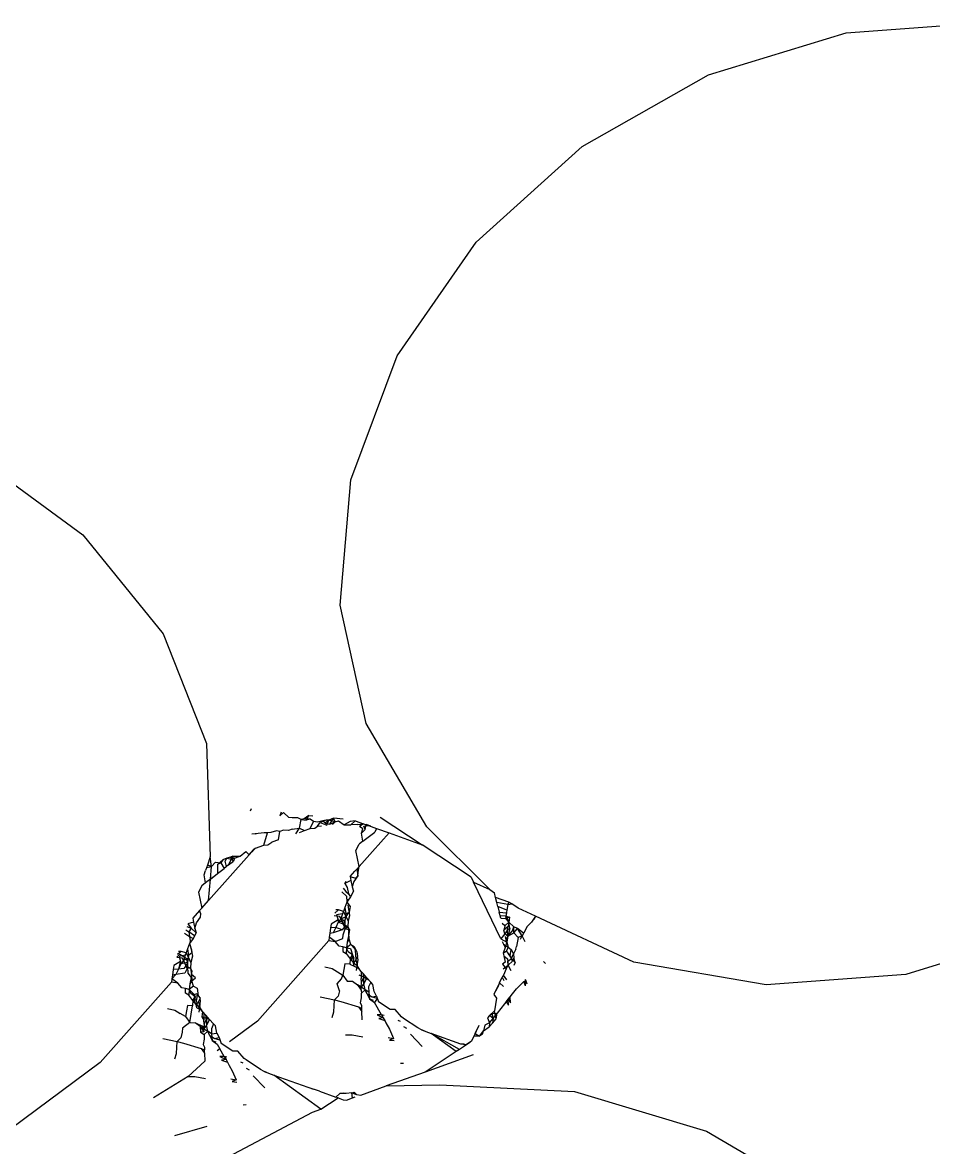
# Model space of a CAD drawing. Header units: inches. Extents: x 9636 to 21597, y -10243 to 557.
# Drawn here: x 14663.701 to 14664.23, y -8335.944 to -8335.29 of the extents above; entities that cross this region are included whole.
import ezdxf

# ---------------------------------------------------------------- set-up
doc = ezdxf.new("R2010")
doc.units = ezdxf.units.IN
doc.header["$MEASUREMENT"] = 0
doc.layers.add('Edges', color=7, linetype='Continuous')

# ---------------------------------------------------------------- blocks, each defined once
blk = doc.blocks.new('FF')
at = {"layer": 'Edges', "color": 252, "true_color": 0x939598}
for p, q in [((14664.09941, -8335.32076), (14664.17941, -8335.29618)), ((14664.17941, -8335.29618), (14664.2606, -8335.29026)), ((14664.02603, -8335.3623), (14664.09941, -8335.32076)), ((14663.96429, -8335.41799), (14664.02603, -8335.3623)), ((14663.91839, -8335.48402), (14663.96429, -8335.41799)), ((14663.89146, -8335.5559), (14663.91839, -8335.48402)), ((14663.67109, -8335.54053), (14663.73581, -8335.58788)), ((14663.88534, -8335.62873), (14663.89146, -8335.5559)), ((14663.73581, -8335.58788), (14663.78237, -8335.64544)), ((14663.90044, -8335.69754), (14663.88534, -8335.62873)), ((14663.78237, -8335.64544), (14663.80758, -8335.70928)), ((14663.93572, -8335.75765), (14663.90044, -8335.69754)), ((14663.80758, -8335.70928), (14663.80973, -8335.77504)), ((14663.83363, -8335.74716), (14663.83297, -8335.74846)), ((14663.85101, -8335.74913), (14663.85033, -8335.7513)), ((14663.85238, -8335.74928), (14663.85033, -8335.7513)), ((14663.85545, -8335.75213), (14663.85238, -8335.74928)), ((14663.85733, -8335.75244), (14663.85545, -8335.75213)), ((14663.8607, -8335.75248), (14663.85733, -8335.75244)), ((14663.86259, -8335.7533), (14663.8607, -8335.75248)), ((14663.86176, -8335.75842), (14663.86259, -8335.7533)), ((14663.86444, -8335.75288), (14663.86259, -8335.7533)), ((14663.86259, -8335.7533), (14663.86561, -8335.75379)), ((14663.8672, -8335.75096), (14663.86444, -8335.75288)), ((14663.86798, -8335.75321), (14663.86444, -8335.75288)), ((14663.86561, -8335.75379), (14663.8672, -8335.75096)), ((14663.86798, -8335.75321), (14663.86561, -8335.75379)), ((14663.8672, -8335.75096), (14663.8695, -8335.75122)), ((14663.86976, -8335.75447), (14663.86798, -8335.75321)), ((14663.87709, -8335.75365), (14663.87366, -8335.75511)), ((14663.87709, -8335.75365), (14663.87516, -8335.75413)), ((14663.87873, -8335.75369), (14663.87652, -8335.75557)), ((14663.87873, -8335.75369), (14663.87709, -8335.75365)), ((14663.87752, -8335.75663), (14663.87873, -8335.75369)), ((14663.88143, -8335.75258), (14663.87873, -8335.75369)), ((14663.88246, -8335.75465), (14663.87873, -8335.75369)), ((14663.87927, -8335.75602), (14663.88143, -8335.75258)), ((14663.88357, -8335.75282), (14663.88143, -8335.75258)), ((14663.88246, -8335.75465), (14663.88143, -8335.75258)), ((14663.88713, -8335.75322), (14663.88143, -8335.75258)), ((14663.90857, -8335.75197), (14663.93299, -8335.7681)), ((14663.84828, -8335.75995), (14663.84493, -8335.76084)), ((14663.85024, -8335.76029), (14663.84828, -8335.75995)), ((14663.84942, -8335.76521), (14663.85024, -8335.76029)), ((14663.85232, -8335.75949), (14663.85024, -8335.76029)), ((14663.85537, -8335.75976), (14663.85232, -8335.75949)), ((14663.85735, -8335.75892), (14663.85537, -8335.75976)), ((14663.85735, -8335.75892), (14663.86176, -8335.75842)), ((14663.85956, -8335.7616), (14663.86176, -8335.75842)), ((14663.86165, -8335.76086), (14663.86458, -8335.75981)), ((14663.86176, -8335.75842), (14663.86458, -8335.75981)), ((14663.86458, -8335.75981), (14663.8679, -8335.75863)), ((14663.8679, -8335.75863), (14663.86976, -8335.75447)), ((14663.8679, -8335.75863), (14663.87067, -8335.75831)), ((14663.87217, -8335.75486), (14663.86976, -8335.75447)), ((14663.87067, -8335.75831), (14663.87212, -8335.75725)), ((14663.87212, -8335.75725), (14663.87366, -8335.75511)), ((14663.87212, -8335.75725), (14663.87438, -8335.75699)), ((14663.87516, -8335.75413), (14663.87217, -8335.75486)), ((14663.87366, -8335.75511), (14663.87752, -8335.75663)), ((14663.87516, -8335.75413), (14663.87652, -8335.75557)), ((14663.87652, -8335.75557), (14663.87927, -8335.75602)), ((14663.87927, -8335.75602), (14663.88246, -8335.75465)), ((14663.88077, -8335.75627), (14663.88246, -8335.75465)), ((14663.88246, -8335.75465), (14663.88433, -8335.75422)), ((14663.88433, -8335.75422), (14663.88766, -8335.75639)), ((14663.8911, -8335.75451), (14663.88766, -8335.75639)), ((14663.88766, -8335.75639), (14663.89149, -8335.75638)), ((14663.89399, -8335.75405), (14663.8911, -8335.75451)), ((14663.89399, -8335.75405), (14663.89149, -8335.75638)), ((14663.89531, -8335.75633), (14663.89149, -8335.75638)), ((14663.89399, -8335.75405), (14663.89888, -8335.7558)), ((14663.89531, -8335.75633), (14663.89888, -8335.7558)), ((14663.89888, -8335.7558), (14663.89661, -8335.7574)), ((14663.89853, -8335.75882), (14663.89661, -8335.7574)), ((14663.89772, -8335.76127), (14663.89853, -8335.75882)), ((14663.89772, -8335.76127), (14663.89991, -8335.75917)), ((14663.89888, -8335.7558), (14663.90034, -8335.75632)), ((14663.89888, -8335.7558), (14663.90174, -8335.75682)), ((14663.89908, -8335.75717), (14663.90174, -8335.75682)), ((14663.89991, -8335.75917), (14663.89908, -8335.75717)), ((14663.89991, -8335.75917), (14663.90034, -8335.75632)), ((14663.90034, -8335.75632), (14663.90174, -8335.75682)), ((14663.90313, -8335.75732), (14663.90034, -8335.75632)), ((14663.90174, -8335.75682), (14663.90653, -8335.75853)), ((14663.90653, -8335.75853), (14663.9055, -8335.76063)), ((14663.90653, -8335.75853), (14663.90812, -8335.75909)), ((14663.90653, -8335.75853), (14663.9138, -8335.76112)), ((14663.97232, -8335.79407), (14663.93572, -8335.75765)), ((14663.83774, -8335.76158), (14663.83396, -8335.76197)), ((14663.83774, -8335.76158), (14663.83585, -8335.76178)), ((14663.84111, -8335.76106), (14663.83774, -8335.76158)), ((14663.84104, -8335.7682), (14663.84304, -8335.76103)), ((14663.84304, -8335.76103), (14663.84111, -8335.76106)), ((14663.84493, -8335.76084), (14663.84304, -8335.76103)), ((14663.84331, -8335.76807), (14663.84553, -8335.7666)), ((14663.84942, -8335.76521), (14663.84553, -8335.7666)), ((14663.89857, -8335.76602), (14663.89634, -8335.76776)), ((14663.89857, -8335.76602), (14663.89772, -8335.76127)), ((14663.89857, -8335.76602), (14663.9055, -8335.76063)), ((14663.90409, -8335.77192), (14663.9138, -8335.76112)), ((14663.9138, -8335.76112), (14663.93299, -8335.7681)), ((14663.82715, -8335.77461), (14663.83055, -8335.77197)), ((14663.83055, -8335.77197), (14663.83244, -8335.77388)), ((14663.83244, -8335.77388), (14663.83497, -8335.77104)), ((14663.83396, -8335.77218), (14663.83244, -8335.77388)), ((14663.83396, -8335.77218), (14663.83603, -8335.76999)), ((14663.83497, -8335.77104), (14663.83396, -8335.77218)), ((14663.83603, -8335.76999), (14663.83497, -8335.77104)), ((14663.83603, -8335.76999), (14663.84104, -8335.7682)), ((14663.84104, -8335.7682), (14663.84331, -8335.76807)), ((14663.89437, -8335.77132), (14663.89634, -8335.76776)), ((14663.89634, -8335.78062), (14663.89437, -8335.77132)), ((14663.90409, -8335.77192), (14663.89634, -8335.78062)), ((14663.96137, -8335.78684), (14663.93299, -8335.7681)), ((14663.80826, -8335.77989), (14663.80709, -8335.78297)), ((14663.80973, -8335.77504), (14663.80826, -8335.77989)), ((14663.81054, -8335.78069), (14663.80826, -8335.77989)), ((14663.83244, -8335.77388), (14663.80884, -8335.80035)), ((14663.81054, -8335.78069), (14663.80973, -8335.77504)), ((14663.81289, -8335.77824), (14663.81054, -8335.78069)), ((14663.81289, -8335.77824), (14663.81603, -8335.77844)), ((14663.8141, -8335.77945), (14663.81406, -8335.78479)), ((14663.8141, -8335.77945), (14663.81711, -8335.77673)), ((14663.81603, -8335.77844), (14663.8141, -8335.77945)), ((14663.81711, -8335.77673), (14663.81603, -8335.77844)), ((14663.81603, -8335.77844), (14663.81789, -8335.78181)), ((14663.81952, -8335.77587), (14663.81711, -8335.77673)), ((14663.82049, -8335.77979), (14663.81789, -8335.78181)), ((14663.81847, -8335.7776), (14663.81952, -8335.77587)), ((14663.8193, -8335.78071), (14663.81847, -8335.7776)), ((14663.82049, -8335.77979), (14663.8193, -8335.78071)), ((14663.82152, -8335.77516), (14663.81952, -8335.77587)), ((14663.81952, -8335.77587), (14663.82208, -8335.77649)), ((14663.82049, -8335.77979), (14663.82208, -8335.77649)), ((14663.82049, -8335.77979), (14663.82325, -8335.77764)), ((14663.82297, -8335.77465), (14663.82152, -8335.77516)), ((14663.82325, -8335.77764), (14663.82152, -8335.77516)), ((14663.82394, -8335.77575), (14663.82152, -8335.77516)), ((14663.82208, -8335.77649), (14663.82297, -8335.77465)), ((14663.82394, -8335.77575), (14663.82208, -8335.77649)), ((14663.82297, -8335.77465), (14663.82715, -8335.77461)), ((14663.82394, -8335.77575), (14663.82325, -8335.77764)), ((14663.82394, -8335.77575), (14663.82715, -8335.77461)), ((14663.80628, -8335.78542), (14663.80709, -8335.78297)), ((14663.80713, -8335.79018), (14663.80628, -8335.78542)), ((14663.80764, -8335.78133), (14663.81054, -8335.78069)), ((14663.80996, -8335.78798), (14663.81054, -8335.78069)), ((14663.80996, -8335.78798), (14663.81406, -8335.78479)), ((14663.81406, -8335.78479), (14663.81789, -8335.78181)), ((14663.8193, -8335.78071), (14663.81789, -8335.78181)), ((14663.8911, -8335.78649), (14663.8939, -8335.78335)), ((14663.8911, -8335.78649), (14663.89153, -8335.78889)), ((14663.8911, -8335.78649), (14663.89415, -8335.7875)), ((14663.8955, -8335.78606), (14663.89329, -8335.78929)), ((14663.89496, -8335.78216), (14663.8939, -8335.78335)), ((14663.89415, -8335.7875), (14663.8955, -8335.78606)), ((14663.89634, -8335.78062), (14663.89496, -8335.78216)), ((14663.89581, -8335.78404), (14663.89496, -8335.78216)), ((14663.89496, -8335.78216), (14663.8955, -8335.78606)), ((14663.8955, -8335.78606), (14663.89581, -8335.78404)), ((14663.89581, -8335.78404), (14663.89634, -8335.78062)), ((14663.8049, -8335.79191), (14663.80293, -8335.79548)), ((14663.80713, -8335.79018), (14663.8049, -8335.79191)), ((14663.80996, -8335.78798), (14663.80713, -8335.79018)), ((14663.80884, -8335.80035), (14663.80996, -8335.78798)), ((14663.81113, -8335.78707), (14663.80996, -8335.78798)), ((14663.89153, -8335.78889), (14663.88795, -8335.79058)), ((14663.88795, -8335.79058), (14663.88878, -8335.78909)), ((14663.88795, -8335.79058), (14663.88935, -8335.79277)), ((14663.88935, -8335.79277), (14663.89009, -8335.79645)), ((14663.89153, -8335.78889), (14663.89228, -8335.79247)), ((14663.89329, -8335.78929), (14663.89228, -8335.79247)), ((14663.89228, -8335.79247), (14663.89301, -8335.79496)), ((14663.96137, -8335.78684), (14663.96284, -8335.78967)), ((14663.96284, -8335.78967), (14663.97232, -8335.79407)), ((14663.97874, -8335.82272), (14663.96284, -8335.78967)), ((14663.80293, -8335.79548), (14663.8049, -8335.80478)), ((14663.88638, -8335.79532), (14663.88908, -8335.79798)), ((14663.88704, -8335.79331), (14663.88866, -8335.79522)), ((14663.88866, -8335.79522), (14663.89009, -8335.79645)), ((14663.88908, -8335.79798), (14663.88917, -8335.8013)), ((14663.89139, -8335.79832), (14663.88917, -8335.8013)), ((14663.88963, -8335.79967), (14663.88917, -8335.8013)), ((14663.89009, -8335.79645), (14663.89139, -8335.79832)), ((14663.89301, -8335.79496), (14663.89139, -8335.79832)), ((14663.97232, -8335.79407), (14663.9751, -8335.7959)), ((14663.97568, -8335.79866), (14663.9751, -8335.7959)), ((14663.97641, -8335.80158), (14663.97568, -8335.79866)), ((14663.98336, -8335.80136), (14663.97568, -8335.79866)), ((14663.80352, -8335.80632), (14663.8049, -8335.80478)), ((14663.8049, -8335.80478), (14663.80884, -8335.80035)), ((14663.88443, -8335.80586), (14663.88225, -8335.8077)), ((14663.88443, -8335.80586), (14663.88286, -8335.80586)), ((14663.88733, -8335.80676), (14663.88443, -8335.80586)), ((14663.88795, -8335.80442), (14663.88733, -8335.80676)), ((14663.88917, -8335.8013), (14663.88795, -8335.80442)), ((14663.88795, -8335.80442), (14663.8886, -8335.80816)), ((14663.88917, -8335.8013), (14663.89105, -8335.80391)), ((14663.88979, -8335.80296), (14663.89026, -8335.80568)), ((14663.89026, -8335.80568), (14663.89052, -8335.80738)), ((14663.89105, -8335.80391), (14663.89052, -8335.80738)), ((14663.97697, -8335.80383), (14663.97641, -8335.80158)), ((14663.98272, -8335.80274), (14663.97641, -8335.80158)), ((14663.98219, -8335.80601), (14663.97697, -8335.80383)), ((14663.97697, -8335.80383), (14663.97778, -8335.80712)), ((14663.98219, -8335.80601), (14663.98169, -8335.80952)), ((14663.98272, -8335.80274), (14663.98219, -8335.80601)), ((14663.98336, -8335.80136), (14663.98272, -8335.80274)), ((14663.98272, -8335.80274), (14663.985, -8335.80244)), ((14663.985, -8335.80244), (14663.98336, -8335.80136)), ((14663.9888, -8335.80496), (14663.985, -8335.80244)), ((14663.99881, -8335.80961), (14663.9888, -8335.80496)), ((14663.80352, -8335.80632), (14663.79966, -8335.81065)), ((14663.79966, -8335.81065), (14663.80009, -8335.81304)), ((14663.80185, -8335.81344), (14663.8041, -8335.81001)), ((14663.80437, -8335.8082), (14663.80352, -8335.80632)), ((14663.8041, -8335.81001), (14663.80437, -8335.8082)), ((14663.88408, -8335.81162), (14663.88012, -8335.8141)), ((14663.88178, -8335.80911), (14663.88465, -8335.80957)), ((14663.88668, -8335.8081), (14663.88315, -8335.80874)), ((14663.88315, -8335.80874), (14663.88408, -8335.81162)), ((14663.88408, -8335.81162), (14663.88424, -8335.81309)), ((14663.88578, -8335.81105), (14663.88424, -8335.81309)), ((14663.8881, -8335.81224), (14663.88424, -8335.81309)), ((14663.88465, -8335.80957), (14663.88578, -8335.81105)), ((14663.88668, -8335.8081), (14663.88578, -8335.81105)), ((14663.88578, -8335.81105), (14663.88886, -8335.80966)), ((14663.88578, -8335.81105), (14663.8871, -8335.81415)), ((14663.88578, -8335.81105), (14663.8881, -8335.81224)), ((14663.88733, -8335.80676), (14663.88668, -8335.8081)), ((14663.8881, -8335.81224), (14663.8871, -8335.81415)), ((14663.88886, -8335.80966), (14663.88733, -8335.80676)), ((14663.8881, -8335.81224), (14663.88805, -8335.81546)), ((14663.8886, -8335.80816), (14663.8881, -8335.81224)), ((14663.8881, -8335.81224), (14663.88886, -8335.80966)), ((14663.89052, -8335.80738), (14663.8886, -8335.80816)), ((14663.88886, -8335.80966), (14663.89052, -8335.80738)), ((14663.88993, -8335.81219), (14663.88886, -8335.80966)), ((14663.88993, -8335.81219), (14663.88987, -8335.81549)), ((14663.89081, -8335.80929), (14663.88993, -8335.81219)), ((14663.89052, -8335.80738), (14663.89081, -8335.80929)), ((14663.97865, -8335.81061), (14663.97778, -8335.80712)), ((14663.97778, -8335.80712), (14663.98198, -8335.80759)), ((14663.98169, -8335.80952), (14663.97832, -8335.80926)), ((14663.97865, -8335.81061), (14663.98147, -8335.81093)), ((14663.98198, -8335.80759), (14663.98147, -8335.81093)), ((14663.98382, -8335.81018), (14663.98147, -8335.81093)), ((14663.98147, -8335.81093), (14663.9834, -8335.81292)), ((14663.98169, -8335.80952), (14663.98382, -8335.81018)), ((14663.98278, -8335.81137), (14663.98169, -8335.80952)), ((14663.9834, -8335.81292), (14663.98278, -8335.81137)), ((14663.98382, -8335.81018), (14663.9834, -8335.81292)), ((14663.99881, -8335.80961), (14663.99662, -8335.81306)), ((14663.99662, -8335.81306), (14663.99801, -8335.81128)), ((14663.99881, -8335.80961), (14663.99801, -8335.81128)), ((14664.05605, -8335.83624), (14663.99881, -8335.80961)), ((14663.7956, -8335.81747), (14663.79741, -8335.81869)), ((14663.79624, -8335.81555), (14663.79865, -8335.81641)), ((14663.80009, -8335.81304), (14663.79674, -8335.81407)), ((14663.79674, -8335.81407), (14663.79865, -8335.81641)), ((14663.79865, -8335.81641), (14663.79741, -8335.81869)), ((14663.79741, -8335.81869), (14663.79779, -8335.82128)), ((14663.80071, -8335.8209), (14663.79741, -8335.81869)), ((14663.79865, -8335.81641), (14663.80156, -8335.81912)), ((14663.80156, -8335.81912), (14663.79995, -8335.82248)), ((14663.80009, -8335.81304), (14663.80084, -8335.81662)), ((14663.80156, -8335.81912), (14663.80071, -8335.8209)), ((14663.80084, -8335.81662), (14663.80185, -8335.81344)), ((14663.80084, -8335.81662), (14663.80156, -8335.81912)), ((14663.87978, -8335.81633), (14663.87928, -8335.81957)), ((14663.88132, -8335.8192), (14663.87928, -8335.81957)), ((14663.88012, -8335.8141), (14663.87978, -8335.81633)), ((14663.88281, -8335.81615), (14663.87978, -8335.81633)), ((14663.88281, -8335.81615), (14663.88132, -8335.8192)), ((14663.88641, -8335.81747), (14663.88132, -8335.8192)), ((14663.88424, -8335.81309), (14663.88281, -8335.81615)), ((14663.88641, -8335.81747), (14663.88281, -8335.81615)), ((14663.8871, -8335.81415), (14663.88424, -8335.81309)), ((14663.88805, -8335.81546), (14663.88641, -8335.81747)), ((14663.88697, -8335.82031), (14663.88817, -8335.81688)), ((14663.8871, -8335.81415), (14663.88987, -8335.81549)), ((14663.8871, -8335.81415), (14663.88817, -8335.81688)), ((14663.88805, -8335.81546), (14663.88987, -8335.81549)), ((14663.88817, -8335.81688), (14663.88987, -8335.81549)), ((14663.88817, -8335.81688), (14663.89072, -8335.81735)), ((14663.89072, -8335.81735), (14663.88987, -8335.81549)), ((14663.88987, -8335.81549), (14663.89043, -8335.8192)), ((14663.89072, -8335.81735), (14663.89016, -8335.82102)), ((14663.89043, -8335.8192), (14663.89072, -8335.81735)), ((14663.89047, -8335.82291), (14663.89043, -8335.8192)), ((14663.98099, -8335.81519), (14663.97943, -8335.81373)), ((14663.98099, -8335.81519), (14663.98043, -8335.81774)), ((14663.983, -8335.81549), (14663.98043, -8335.81774)), ((14663.98095, -8335.81983), (14663.98043, -8335.81774)), ((14663.98255, -8335.81755), (14663.98095, -8335.81983)), ((14663.9834, -8335.81292), (14663.98099, -8335.81519)), ((14663.98255, -8335.81755), (14663.983, -8335.81549)), ((14663.98402, -8335.8166), (14663.98255, -8335.81755)), ((14663.98284, -8335.82108), (14663.98255, -8335.81755)), ((14663.98402, -8335.8166), (14663.98284, -8335.82108)), ((14663.98284, -8335.82108), (14663.98558, -8335.81799)), ((14663.98284, -8335.82108), (14663.98634, -8335.81923)), ((14663.9834, -8335.81292), (14663.983, -8335.81549)), ((14663.98402, -8335.8166), (14663.9834, -8335.81292)), ((14663.98618, -8335.81579), (14663.9834, -8335.81292)), ((14663.98558, -8335.81799), (14663.98618, -8335.81579)), ((14663.98634, -8335.81923), (14663.98618, -8335.81579)), ((14663.98837, -8335.81663), (14663.98618, -8335.81579)), ((14663.98634, -8335.81923), (14663.98837, -8335.81663)), ((14663.98871, -8335.82183), (14663.98634, -8335.81923)), ((14663.99192, -8335.81933), (14663.98837, -8335.81663)), ((14663.99115, -8335.82092), (14663.98837, -8335.81663)), ((14663.99282, -8335.81793), (14663.99115, -8335.82092)), ((14663.99389, -8335.81571), (14663.99282, -8335.81793)), ((14663.99389, -8335.81571), (14663.99662, -8335.81306)), ((14664.29408, -8335.81886), (14664.21407, -8335.84344)), ((14663.79493, -8335.81947), (14663.79779, -8335.82128)), ((14663.79773, -8335.82545), (14663.79651, -8335.82858)), ((14663.79995, -8335.82248), (14663.79773, -8335.82545)), ((14663.79819, -8335.82383), (14663.79773, -8335.82545)), ((14663.79773, -8335.82545), (14663.79893, -8335.8291)), ((14663.79779, -8335.82128), (14663.79819, -8335.82383)), ((14663.79779, -8335.82128), (14663.79995, -8335.82248)), ((14663.80071, -8335.8209), (14663.79995, -8335.82248)), ((14663.87866, -8335.82362), (14663.83728, -8335.87046)), ((14663.87894, -8335.82181), (14663.87866, -8335.82362)), ((14663.87866, -8335.82362), (14663.8824, -8335.8243)), ((14663.87928, -8335.81957), (14663.87894, -8335.82181)), ((14663.8824, -8335.8243), (14663.87894, -8335.82181)), ((14663.8824, -8335.8243), (14663.88696, -8335.82248)), ((14663.88474, -8335.82692), (14663.8824, -8335.8243)), ((14663.88696, -8335.82248), (14663.88697, -8335.82031)), ((14663.88938, -8335.82471), (14663.88909, -8335.82799)), ((14663.89016, -8335.82102), (14663.88938, -8335.82471)), ((14663.89047, -8335.82291), (14663.88938, -8335.82471)), ((14663.89157, -8335.82607), (14663.89047, -8335.82291)), ((14663.98095, -8335.81983), (14663.97874, -8335.82272)), ((14663.97874, -8335.82272), (14663.98215, -8335.82465)), ((14663.97944, -8335.82418), (14663.98114, -8335.82769)), ((14663.98021, -8335.82577), (14663.98287, -8335.82756)), ((14663.98284, -8335.82108), (14663.98095, -8335.81983)), ((14663.98215, -8335.82465), (14663.98114, -8335.82769)), ((14663.98181, -8335.82329), (14663.98135, -8335.82143)), ((14663.98181, -8335.82329), (14663.98284, -8335.82108)), ((14663.98181, -8335.82329), (14663.98215, -8335.82465)), ((14663.98248, -8335.82598), (14663.98181, -8335.82329)), ((14663.98284, -8335.82108), (14663.98215, -8335.82465)), ((14663.98215, -8335.82465), (14663.98287, -8335.82756)), ((14663.98871, -8335.82183), (14663.98784, -8335.82715)), ((14663.99115, -8335.82092), (14663.98871, -8335.82183)), ((14663.9902, -8335.8229), (14663.99115, -8335.82092)), ((14663.99282, -8335.8244), (14663.99115, -8335.82092)), ((14663.79034, -8335.83326), (14663.79218, -8335.83159)), ((14663.79299, -8335.83002), (14663.79081, -8335.83186)), ((14663.79299, -8335.83002), (14663.79142, -8335.83002)), ((14663.79524, -8335.83225), (14663.79171, -8335.8329)), ((14663.79218, -8335.83159), (14663.79556, -8335.83374)), ((14663.79589, -8335.83092), (14663.79299, -8335.83002)), ((14663.79524, -8335.83225), (14663.79434, -8335.83521)), ((14663.79589, -8335.83092), (14663.79524, -8335.83225)), ((14663.79651, -8335.82858), (14663.79589, -8335.83092)), ((14663.79742, -8335.83382), (14663.79589, -8335.83092)), ((14663.79651, -8335.82858), (14663.79716, -8335.83232)), ((14663.79716, -8335.83232), (14663.79666, -8335.8364)), ((14663.79919, -8335.83084), (14663.79716, -8335.83232)), ((14663.79835, -8335.82712), (14663.79919, -8335.83084)), ((14663.79893, -8335.8291), (14663.79919, -8335.83084)), ((14663.79919, -8335.83084), (14663.79947, -8335.83279)), ((14663.88695, -8335.82737), (14663.88474, -8335.82692)), ((14663.88695, -8335.82737), (14663.88694, -8335.83012)), ((14663.88694, -8335.83012), (14663.88875, -8335.83128)), ((14663.88909, -8335.82799), (14663.88695, -8335.82737)), ((14663.88909, -8335.82799), (14663.88875, -8335.83128)), ((14663.88875, -8335.83128), (14663.89105, -8335.83439)), ((14663.89157, -8335.82607), (14663.88909, -8335.82799)), ((14663.88997, -8335.83024), (14663.88909, -8335.82799)), ((14663.88909, -8335.82799), (14663.8914, -8335.82839)), ((14663.8924, -8335.83207), (14663.88997, -8335.83024)), ((14663.89105, -8335.83439), (14663.8924, -8335.83207)), ((14663.8914, -8335.82839), (14663.8924, -8335.83207)), ((14663.89157, -8335.82607), (14663.89353, -8335.82707)), ((14663.89157, -8335.82607), (14663.89375, -8335.82848)), ((14663.8924, -8335.83207), (14663.89197, -8335.83543)), ((14663.8924, -8335.83207), (14663.89325, -8335.8339)), ((14663.89353, -8335.82707), (14663.89508, -8335.83028)), ((14663.89375, -8335.82848), (14663.89422, -8335.83157)), ((14663.89422, -8335.83157), (14663.89435, -8335.83498)), ((14663.89508, -8335.83028), (14663.89534, -8335.83303)), ((14663.98114, -8335.82769), (14663.98001, -8335.83099)), ((14663.98001, -8335.83099), (14663.98206, -8335.8296)), ((14663.98001, -8335.83099), (14663.98052, -8335.83263)), ((14663.98287, -8335.82756), (14663.98206, -8335.8296)), ((14663.98413, -8335.83261), (14663.98206, -8335.8296)), ((14663.98287, -8335.82756), (14663.98464, -8335.82895)), ((14663.9829, -8335.83135), (14663.98483, -8335.83406)), ((14663.98413, -8335.83261), (14663.98464, -8335.82895)), ((14663.98464, -8335.82895), (14663.98609, -8335.83144)), ((14663.98483, -8335.83406), (14663.98609, -8335.83144)), ((14663.98738, -8335.82875), (14663.98609, -8335.83144)), ((14663.98609, -8335.83144), (14663.98627, -8335.83402)), ((14663.98738, -8335.82875), (14663.98784, -8335.82715)), ((14663.78868, -8335.83826), (14663.78833, -8335.84049)), ((14663.79261, -8335.83586), (14663.78868, -8335.83826)), ((14663.79034, -8335.83326), (14663.79321, -8335.83373)), ((14663.79261, -8335.83586), (14663.79137, -8335.84031)), ((14663.7928, -8335.83725), (14663.79137, -8335.84031)), ((14663.79171, -8335.8329), (14663.79261, -8335.83586)), ((14663.79434, -8335.83521), (14663.7928, -8335.83725)), ((14663.79666, -8335.8364), (14663.7928, -8335.83725)), ((14663.79321, -8335.83373), (14663.79434, -8335.83521)), ((14663.79742, -8335.83382), (14663.79434, -8335.83521)), ((14663.79434, -8335.83521), (14663.79565, -8335.83831)), ((14663.79565, -8335.83831), (14663.79447, -8335.84)), ((14663.79556, -8335.83374), (14663.79666, -8335.8364)), ((14663.79666, -8335.8364), (14663.79565, -8335.83831)), ((14663.79565, -8335.83831), (14663.79673, -8335.84104)), ((14663.79565, -8335.83831), (14663.79843, -8335.83964)), ((14663.79666, -8335.8364), (14663.79661, -8335.83962)), ((14663.79849, -8335.83635), (14663.79742, -8335.83382)), ((14663.79849, -8335.83635), (14663.79843, -8335.83964)), ((14663.79947, -8335.83279), (14663.79849, -8335.83635)), ((14663.88798, -8335.83718), (14663.88747, -8335.84046)), ((14663.89093, -8335.8374), (14663.88798, -8335.83718)), ((14663.89105, -8335.83439), (14663.89093, -8335.8374)), ((14663.89093, -8335.8374), (14663.89339, -8335.83854)), ((14663.89325, -8335.8339), (14663.89105, -8335.83439)), ((14663.89105, -8335.83439), (14663.89311, -8335.83671)), ((14663.89311, -8335.83671), (14663.89325, -8335.8339)), ((14663.89435, -8335.83498), (14663.89311, -8335.83671)), ((14663.89311, -8335.83671), (14663.89523, -8335.83819)), ((14663.89339, -8335.83854), (14663.89311, -8335.83671)), ((14663.89339, -8335.83854), (14663.89575, -8335.83966)), ((14663.89534, -8335.83303), (14663.89435, -8335.83498)), ((14663.89435, -8335.83498), (14663.89523, -8335.83819)), ((14663.89481, -8335.84105), (14663.89523, -8335.83819)), ((14663.89523, -8335.83819), (14663.89578, -8335.8348)), ((14663.89668, -8335.84071), (14663.89523, -8335.83819)), ((14663.89575, -8335.83966), (14663.89523, -8335.83819)), ((14663.89578, -8335.8348), (14663.89534, -8335.83303)), ((14663.98117, -8335.83624), (14663.97964, -8335.83746)), ((14663.97964, -8335.83746), (14663.98188, -8335.84018)), ((14663.98006, -8335.84022), (14663.98294, -8335.83799)), ((14663.98052, -8335.83263), (14663.98117, -8335.83624)), ((14663.98052, -8335.83263), (14663.98255, -8335.83434)), ((14663.98188, -8335.84018), (14663.98294, -8335.83799)), ((14663.98255, -8335.83434), (14663.98294, -8335.83799)), ((14663.9827, -8335.83573), (14663.98483, -8335.83406)), ((14663.98294, -8335.83799), (14663.9827, -8335.83573)), ((14663.98294, -8335.83799), (14663.98539, -8335.83574)), ((14663.98472, -8335.84124), (14663.98294, -8335.83799)), ((14663.98413, -8335.83261), (14663.98483, -8335.83406)), ((14663.98539, -8335.83574), (14663.98413, -8335.83261)), ((14663.98483, -8335.83406), (14663.98704, -8335.83641)), ((14663.98627, -8335.83402), (14663.98539, -8335.83574)), ((14663.98704, -8335.83641), (14663.9862, -8335.83816)), ((14663.98704, -8335.83641), (14663.98627, -8335.83402)), ((14664.00457, -8335.83709), (14664.00359, -8335.83591)), ((14664.13289, -8335.84936), (14664.05605, -8335.83624)), ((14663.78988, -8335.84336), (14663.7875, -8335.84597)), ((14663.78784, -8335.84373), (14663.7875, -8335.84597)), ((14663.78833, -8335.84049), (14663.78784, -8335.84373)), ((14663.78988, -8335.84336), (14663.78784, -8335.84373)), ((14663.79137, -8335.84031), (14663.78833, -8335.84049)), ((14663.79137, -8335.84031), (14663.78988, -8335.84336)), ((14663.79502, -8335.84264), (14663.78988, -8335.84336)), ((14663.79447, -8335.84), (14663.79137, -8335.84031)), ((14663.79661, -8335.83962), (14663.79502, -8335.84264)), ((14663.79661, -8335.83962), (14663.79843, -8335.83964)), ((14663.79673, -8335.84104), (14663.79686, -8335.84266)), ((14663.79686, -8335.84266), (14663.79872, -8335.84517)), ((14663.79872, -8335.84517), (14663.79794, -8335.84886)), ((14663.79928, -8335.84151), (14663.79843, -8335.83964)), ((14663.79843, -8335.83964), (14663.79898, -8335.84343)), ((14663.79898, -8335.84343), (14663.79928, -8335.84151)), ((14663.80131, -8335.84539), (14663.79898, -8335.84343)), ((14663.79898, -8335.84343), (14663.79903, -8335.84707)), ((14663.79903, -8335.84707), (14663.80131, -8335.84539)), ((14663.87632, -8335.83892), (14663.88065, -8335.83999)), ((14663.88065, -8335.83999), (14663.88381, -8335.84188)), ((14663.88381, -8335.84188), (14663.8869, -8335.84373)), ((14663.88609, -8335.84591), (14663.8869, -8335.84373)), ((14663.88747, -8335.84046), (14663.8869, -8335.84373)), ((14663.8869, -8335.84373), (14663.88934, -8335.84725)), ((14663.89575, -8335.83966), (14663.8976, -8335.84175)), ((14663.89899, -8335.84489), (14663.89638, -8335.84384)), ((14663.8976, -8335.84175), (14663.89668, -8335.84071)), ((14663.8976, -8335.84175), (14663.89744, -8335.84571)), ((14663.89866, -8335.84293), (14663.8976, -8335.84175)), ((14663.8978, -8335.84807), (14663.89899, -8335.84489)), ((14663.90089, -8335.84544), (14663.89866, -8335.84293)), ((14663.89899, -8335.84489), (14663.89866, -8335.84293)), ((14663.90089, -8335.84544), (14663.89899, -8335.84489)), ((14663.8991, -8335.84865), (14663.89899, -8335.84489)), ((14663.89899, -8335.84489), (14663.90181, -8335.84646)), ((14663.97799, -8335.84827), (14663.97954, -8335.84505)), ((14663.98018, -8335.84372), (14663.97954, -8335.84505)), ((14663.97954, -8335.84505), (14663.98039, -8335.84681)), ((14663.98188, -8335.84018), (14663.98018, -8335.84372)), ((14663.98222, -8335.84644), (14663.98018, -8335.84372)), ((14664.21407, -8335.84344), (14664.13289, -8335.84936)), ((14663.78722, -8335.84778), (14663.74584, -8335.89462)), ((14663.7875, -8335.84597), (14663.78722, -8335.84778)), ((14663.79096, -8335.84846), (14663.78722, -8335.84778)), ((14663.79096, -8335.84846), (14663.7875, -8335.84597)), ((14663.7933, -8335.85107), (14663.79096, -8335.84846)), ((14663.7955, -8335.85153), (14663.7933, -8335.85107)), ((14663.79765, -8335.85215), (14663.7955, -8335.85153)), ((14663.7955, -8335.85428), (14663.7955, -8335.85153)), ((14663.79794, -8335.84886), (14663.79765, -8335.85215)), ((14663.80013, -8335.85023), (14663.79765, -8335.85215)), ((14663.79903, -8335.84707), (14663.79794, -8335.84886)), ((14663.80013, -8335.85023), (14663.79903, -8335.84707)), ((14663.80013, -8335.85023), (14663.8022, -8335.85145)), ((14663.8022, -8335.85145), (14663.80284, -8335.85586)), ((14663.88367, -8335.84876), (14663.88609, -8335.84591)), ((14663.885, -8335.85285), (14663.88367, -8335.84876)), ((14663.88934, -8335.84725), (14663.89246, -8335.84737)), ((14663.89246, -8335.84737), (14663.89548, -8335.84941)), ((14663.89548, -8335.84941), (14663.89758, -8335.85252)), ((14663.89752, -8335.85075), (14663.89548, -8335.84941)), ((14663.8978, -8335.84807), (14663.89744, -8335.84571)), ((14663.89752, -8335.85075), (14663.8978, -8335.84807)), ((14663.8991, -8335.84865), (14663.89752, -8335.85075)), ((14663.89758, -8335.85252), (14663.89752, -8335.85075)), ((14663.89983, -8335.85228), (14663.89752, -8335.85075)), ((14663.90089, -8335.84544), (14663.8991, -8335.84865)), ((14663.89983, -8335.85228), (14663.8991, -8335.84865)), ((14663.9031, -8335.84791), (14663.90089, -8335.84544)), ((14663.9031, -8335.84791), (14663.90172, -8335.85052)), ((14663.90172, -8335.85052), (14663.90194, -8335.85367)), ((14663.90181, -8335.84646), (14663.9031, -8335.84791)), ((14663.90422, -8335.84917), (14663.9031, -8335.84791)), ((14663.90511, -8335.85332), (14663.90422, -8335.84917)), ((14663.97647, -8335.85142), (14663.97472, -8335.85506)), ((14663.97708, -8335.85017), (14663.97573, -8335.85296)), ((14663.97799, -8335.84827), (14663.97647, -8335.85142)), ((14663.97708, -8335.85017), (14663.97647, -8335.85142)), ((14663.97799, -8335.84827), (14663.97708, -8335.85017)), ((14663.97799, -8335.84827), (14663.98029, -8335.85043)), ((14663.98558, -8335.85469), (14663.98775, -8335.85174)), ((14663.98775, -8335.85174), (14663.99208, -8335.8474)), ((14663.99306, -8335.85001), (14663.99208, -8335.8474)), ((14663.99408, -8335.84886), (14663.99208, -8335.8474)), ((14663.99306, -8335.85001), (14663.99313, -8335.84635)), ((14663.99408, -8335.84886), (14663.99313, -8335.84635)), ((14663.7973, -8335.85544), (14663.7955, -8335.85428)), ((14663.79765, -8335.85215), (14663.7973, -8335.85544)), ((14663.79961, -8335.85855), (14663.7973, -8335.85544)), ((14663.79852, -8335.8544), (14663.79765, -8335.85215)), ((14663.79765, -8335.85215), (14663.80037, -8335.85495)), ((14663.80102, -8335.85635), (14663.79852, -8335.8544)), ((14663.79961, -8335.85855), (14663.80102, -8335.85635)), ((14663.80181, -8335.85806), (14663.79961, -8335.85855)), ((14663.80037, -8335.85495), (14663.8022, -8335.85453)), ((14663.80037, -8335.85495), (14663.80102, -8335.85635)), ((14663.80102, -8335.85635), (14663.80053, -8335.85959)), ((14663.80167, -8335.86087), (14663.80181, -8335.85806)), ((14663.8022, -8335.85453), (14663.80181, -8335.85806)), ((14663.80284, -8335.85586), (14663.80386, -8335.8571)), ((14663.80386, -8335.8571), (14663.80291, -8335.85914)), ((14663.8042, -8335.85869), (14663.80386, -8335.8571)), ((14663.87364, -8335.85645), (14663.88208, -8335.85822)), ((14663.88169, -8335.86513), (14663.88208, -8335.85822)), ((14663.88208, -8335.85822), (14663.88421, -8335.85609)), ((14663.88208, -8335.85822), (14663.88576, -8335.85919)), ((14663.885, -8335.85285), (14663.88421, -8335.85609)), ((14663.89723, -8335.85992), (14663.89773, -8335.85689)), ((14663.89758, -8335.85252), (14663.89763, -8335.85417)), ((14663.89763, -8335.85417), (14663.89983, -8335.85228)), ((14663.89773, -8335.85689), (14663.89763, -8335.85417)), ((14663.90194, -8335.85367), (14663.89983, -8335.85228)), ((14663.90105, -8335.85481), (14663.89983, -8335.85228)), ((14663.90349, -8335.85642), (14663.90105, -8335.85481)), ((14663.90105, -8335.85481), (14663.90237, -8335.85756)), ((14663.90194, -8335.85367), (14663.90237, -8335.85756)), ((14663.90237, -8335.85756), (14663.90534, -8335.85968)), ((14663.90237, -8335.85756), (14663.90457, -8335.85833)), ((14663.90349, -8335.85642), (14663.90638, -8335.85596)), ((14663.90686, -8335.85737), (14663.90349, -8335.85642)), ((14663.90638, -8335.85596), (14663.90511, -8335.85332)), ((14663.90686, -8335.85737), (14663.90534, -8335.85968)), ((14663.90638, -8335.85596), (14663.90763, -8335.85928)), ((14663.90638, -8335.85596), (14663.90686, -8335.85737)), ((14663.97472, -8335.85506), (14663.97614, -8335.85714)), ((14663.97614, -8335.85714), (14663.975, -8335.86447)), ((14663.98306, -8335.85771), (14663.97656, -8335.86598)), ((14663.98173, -8335.85939), (14663.98306, -8335.85771)), ((14663.98306, -8335.85771), (14663.98405, -8335.85645)), ((14663.98308, -8335.8612), (14663.98306, -8335.85771)), ((14663.98306, -8335.85771), (14663.9843, -8335.85984)), ((14663.98405, -8335.85645), (14663.98558, -8335.85469)), ((14663.9843, -8335.85984), (14663.98405, -8335.85645)), ((14663.78488, -8335.86308), (14663.78921, -8335.86415)), ((14663.78921, -8335.86415), (14663.79237, -8335.86603)), ((14663.79602, -8335.86462), (14663.79546, -8335.86789)), ((14663.79653, -8335.86134), (14663.79602, -8335.86462)), ((14663.79949, -8335.86156), (14663.79653, -8335.86134)), ((14663.7979, -8335.8714), (14663.79949, -8335.86156)), ((14663.79961, -8335.85855), (14663.79949, -8335.86156)), ((14663.80167, -8335.86087), (14663.79961, -8335.85855)), ((14663.80291, -8335.85914), (14663.80167, -8335.86087)), ((14663.80195, -8335.8627), (14663.80167, -8335.86087)), ((14663.80379, -8335.86235), (14663.80167, -8335.86087)), ((14663.80167, -8335.86087), (14663.8043, -8335.86382)), ((14663.80195, -8335.8627), (14663.8043, -8335.86382)), ((14663.80291, -8335.85914), (14663.80379, -8335.86235)), ((14663.80337, -8335.86521), (14663.80379, -8335.86235)), ((14663.80379, -8335.86235), (14663.8042, -8335.85869)), ((14663.80524, -8335.86487), (14663.80379, -8335.86235)), ((14663.8043, -8335.86382), (14663.80379, -8335.86235)), ((14663.80616, -8335.8659), (14663.8043, -8335.86382)), ((14663.80524, -8335.86487), (14663.8043, -8335.86382)), ((14663.80524, -8335.86487), (14663.80494, -8335.868)), ((14663.80722, -8335.86709), (14663.80524, -8335.86487)), ((14663.80616, -8335.8659), (14663.80524, -8335.86487)), ((14663.88576, -8335.85919), (14663.89596, -8335.86218)), ((14663.89596, -8335.86218), (14663.89794, -8335.86312)), ((14663.89596, -8335.86218), (14663.898, -8335.86495)), ((14663.89788, -8335.86153), (14663.89723, -8335.85992)), ((14663.89794, -8335.86312), (14663.89788, -8335.86153)), ((14663.898, -8335.86495), (14663.89794, -8335.86312)), ((14663.89816, -8335.86971), (14663.898, -8335.86495)), ((14663.90938, -8335.86684), (14663.90534, -8335.85968)), ((14663.91444, -8335.8638), (14663.90763, -8335.85928)), ((14663.91724, -8335.86378), (14663.91444, -8335.8638)), ((14663.92099, -8335.86798), (14663.91724, -8335.86378)), ((14663.975, -8335.86447), (14663.97218, -8335.86729)), ((14663.97561, -8335.86718), (14663.975, -8335.86447)), ((14663.98173, -8335.85939), (14663.98308, -8335.8612)), ((14663.79546, -8335.86789), (14663.79237, -8335.86603)), ((14663.7979, -8335.8714), (14663.79368, -8335.87457)), ((14663.79546, -8335.86789), (14663.7979, -8335.8714)), ((14663.7979, -8335.8714), (14663.80102, -8335.87153)), ((14663.80102, -8335.87153), (14663.80559, -8335.87336)), ((14663.80404, -8335.87356), (14663.80102, -8335.87153)), ((14663.80494, -8335.868), (14663.806, -8335.86987)), ((14663.80755, -8335.86905), (14663.80494, -8335.868)), ((14663.80616, -8335.8659), (14663.806, -8335.86987)), ((14663.80636, -8335.87223), (14663.806, -8335.86987)), ((14663.80722, -8335.86709), (14663.80616, -8335.8659)), ((14663.80755, -8335.86905), (14663.80636, -8335.87223)), ((14663.80945, -8335.86959), (14663.80722, -8335.86709)), ((14663.80755, -8335.86905), (14663.80722, -8335.86709)), ((14663.80755, -8335.86905), (14663.80766, -8335.87281)), ((14663.80945, -8335.86959), (14663.80755, -8335.86905)), ((14663.80945, -8335.86959), (14663.80766, -8335.87281)), ((14663.81166, -8335.87207), (14663.80945, -8335.86959)), ((14663.83728, -8335.87046), (14663.82098, -8335.88253)), ((14663.88068, -8335.86835), (14663.88169, -8335.86513)), ((14663.90938, -8335.86684), (14663.90688, -8335.86693)), ((14663.90688, -8335.86693), (14663.91041, -8335.86866)), ((14663.91041, -8335.86866), (14663.90786, -8335.86896)), ((14663.90786, -8335.86896), (14663.91128, -8335.87021)), ((14663.90938, -8335.86684), (14663.91041, -8335.86866)), ((14663.91089, -8335.86731), (14663.90938, -8335.86684)), ((14663.91041, -8335.86866), (14663.91128, -8335.87021)), ((14663.91128, -8335.87021), (14663.91191, -8335.87155)), ((14663.91191, -8335.87155), (14663.91407, -8335.87515)), ((14663.92048, -8335.87073), (14663.91911, -8335.87024)), ((14663.92099, -8335.86798), (14663.92003, -8335.8669)), ((14663.92214, -8335.86889), (14663.92099, -8335.86798)), ((14663.93043, -8335.87436), (14663.92214, -8335.86889)), ((14663.9722, -8335.87152), (14663.96946, -8335.87277)), ((14663.97218, -8335.86729), (14663.97101, -8335.86861)), ((14663.97101, -8335.86861), (14663.9722, -8335.87152)), ((14663.9722, -8335.87152), (14663.97186, -8335.87379)), ((14663.97218, -8335.86729), (14663.97347, -8335.866)), ((14663.9742, -8335.86898), (14663.97218, -8335.86729)), ((14663.9722, -8335.87152), (14663.9742, -8335.86898)), ((14663.97347, -8335.866), (14663.97656, -8335.86598)), ((14663.97347, -8335.866), (14663.9742, -8335.86898)), ((14663.9742, -8335.86898), (14663.9738, -8335.87162)), ((14663.9738, -8335.87162), (14663.9759, -8335.86925)), ((14663.9742, -8335.86898), (14663.97561, -8335.86718)), ((14663.97561, -8335.86718), (14663.97656, -8335.86598)), ((14663.9759, -8335.86925), (14663.97561, -8335.86718)), ((14663.9759, -8335.86925), (14663.97656, -8335.86598)), ((14663.79355, -8335.87701), (14663.79277, -8335.88025)), ((14663.79368, -8335.87457), (14663.79355, -8335.87701)), ((14663.80404, -8335.87356), (14663.80614, -8335.87667)), ((14663.80608, -8335.87491), (14663.80404, -8335.87356)), ((14663.80404, -8335.87356), (14663.80411, -8335.87684)), ((14663.80614, -8335.87667), (14663.80411, -8335.87684)), ((14663.80411, -8335.87684), (14663.80619, -8335.87833)), ((14663.80559, -8335.87336), (14663.80614, -8335.87667)), ((14663.80636, -8335.87223), (14663.80608, -8335.87491)), ((14663.80766, -8335.87281), (14663.80608, -8335.87491)), ((14663.80614, -8335.87667), (14663.80608, -8335.87491)), ((14663.80608, -8335.87491), (14663.80839, -8335.87643)), ((14663.80839, -8335.87643), (14663.80619, -8335.87833)), ((14663.80839, -8335.87643), (14663.80766, -8335.87281)), ((14663.8105, -8335.87783), (14663.80839, -8335.87643)), ((14663.80961, -8335.87897), (14663.80839, -8335.87643)), ((14663.81052, -8335.87496), (14663.8105, -8335.87783)), ((14663.8105, -8335.87783), (14663.81366, -8335.87747)), ((14663.8105, -8335.87783), (14663.81093, -8335.88172)), ((14663.81166, -8335.87207), (14663.81052, -8335.87496)), ((14663.81278, -8335.87333), (14663.81166, -8335.87207)), ((14663.81366, -8335.87747), (14663.81278, -8335.87333)), ((14663.81366, -8335.87747), (14663.81494, -8335.88011)), ((14663.91407, -8335.87515), (14663.91626, -8335.88055)), ((14663.92217, -8335.87367), (14663.92382, -8335.87457)), ((14663.93261, -8335.87566), (14663.93043, -8335.87436)), ((14663.93407, -8335.87618), (14663.93261, -8335.87566)), ((14663.93261, -8335.87566), (14663.9383, -8335.87768)), ((14663.95278, -8335.88817), (14663.9383, -8335.87768)), ((14663.95469, -8335.88691), (14663.9383, -8335.87768)), ((14663.95552, -8335.88382), (14663.9383, -8335.87768)), ((14663.96378, -8335.87779), (14663.96304, -8335.87934)), ((14663.96378, -8335.87779), (14663.96616, -8335.87285)), ((14663.96444, -8335.87642), (14663.96378, -8335.87779)), ((14663.96378, -8335.87779), (14663.96622, -8335.8793)), ((14663.96622, -8335.8793), (14663.96857, -8335.87614)), ((14663.96799, -8335.87813), (14663.96857, -8335.87614)), ((14663.96946, -8335.87277), (14663.96857, -8335.87614)), ((14663.96857, -8335.87614), (14663.97186, -8335.87379)), ((14663.9738, -8335.87162), (14663.97186, -8335.87379)), ((14663.7822, -8335.88061), (14663.79064, -8335.88237)), ((14663.79025, -8335.88929), (14663.79064, -8335.88237)), ((14663.79064, -8335.88237), (14663.79277, -8335.88025)), ((14663.79064, -8335.88237), (14663.79432, -8335.88335)), ((14663.79432, -8335.88335), (14663.80452, -8335.88634)), ((14663.80629, -8335.88105), (14663.80579, -8335.88408)), ((14663.80579, -8335.88408), (14663.80644, -8335.88569)), ((14663.80619, -8335.87833), (14663.80629, -8335.88105)), ((14663.81205, -8335.88058), (14663.80961, -8335.87897)), ((14663.80961, -8335.87897), (14663.81093, -8335.88172)), ((14663.81093, -8335.88172), (14663.8139, -8335.88384)), ((14663.81093, -8335.88172), (14663.81313, -8335.88249)), ((14663.81205, -8335.88058), (14663.81494, -8335.88011)), ((14663.81542, -8335.88153), (14663.81205, -8335.88058)), ((14663.8139, -8335.88384), (14663.81546, -8335.88662)), ((14663.81494, -8335.88011), (14663.81619, -8335.88344)), ((14663.823, -8335.88796), (14663.81619, -8335.88344)), ((14663.88834, -8335.87848), (14663.89221, -8335.87845)), ((14663.89221, -8335.87845), (14663.8985, -8335.87968)), ((14663.91316, -8335.87997), (14663.91626, -8335.88055)), ((14663.91626, -8335.88055), (14663.9139, -8335.88151)), ((14663.9139, -8335.88151), (14663.9168, -8335.88185)), ((14663.92615, -8335.87814), (14663.93307, -8335.88518)), ((14663.95857, -8335.88435), (14663.95552, -8335.88382)), ((14663.95728, -8335.88389), (14663.95552, -8335.88382)), ((14663.95994, -8335.88344), (14663.95703, -8335.88537)), ((14663.95857, -8335.88435), (14663.95703, -8335.88537)), ((14663.95857, -8335.88435), (14663.95728, -8335.88389)), ((14663.96171, -8335.88209), (14663.95857, -8335.88435)), ((14663.95994, -8335.88344), (14663.95857, -8335.88435)), ((14663.96171, -8335.88209), (14663.95994, -8335.88344)), ((14663.96304, -8335.87934), (14663.96171, -8335.88209)), ((14663.96622, -8335.8793), (14663.96304, -8335.87934)), ((14663.96799, -8335.87813), (14663.96622, -8335.8793)), ((14663.78924, -8335.8925), (14663.79025, -8335.88929)), ((14663.80452, -8335.88634), (14663.8065, -8335.88728)), ((14663.80452, -8335.88634), (14663.80656, -8335.88911)), ((14663.80644, -8335.88569), (14663.8065, -8335.88728)), ((14663.80656, -8335.88911), (14663.8065, -8335.88728)), ((14663.80656, -8335.88911), (14663.80672, -8335.89386)), ((14663.81546, -8335.88662), (14663.81386, -8335.8878)), ((14663.81794, -8335.891), (14663.81544, -8335.89109)), ((14663.81544, -8335.89109), (14663.81897, -8335.89282)), ((14663.81794, -8335.891), (14663.81546, -8335.88662)), ((14663.81794, -8335.891), (14663.81897, -8335.89282)), ((14663.81945, -8335.89147), (14663.81794, -8335.891)), ((14663.8258, -8335.88794), (14663.823, -8335.88796)), ((14663.82955, -8335.89214), (14663.8258, -8335.88794)), ((14663.82955, -8335.89214), (14663.82859, -8335.89106)), ((14663.95278, -8335.88817), (14663.93468, -8335.90013)), ((14663.9626, -8335.89017), (14663.93468, -8335.90013)), ((14663.95469, -8335.88691), (14663.95278, -8335.88817)), ((14663.95703, -8335.88537), (14663.95469, -8335.88691)), ((14663.74584, -8335.89462), (14663.68416, -8335.94028)), ((14663.80672, -8335.89386), (14663.7969, -8335.90264)), ((14663.81897, -8335.89282), (14663.81642, -8335.89312)), ((14663.81642, -8335.89312), (14663.81984, -8335.89437)), ((14663.81897, -8335.89282), (14663.81984, -8335.89437)), ((14663.81984, -8335.89437), (14663.82074, -8335.89621)), ((14663.82074, -8335.89621), (14663.82263, -8335.89931)), ((14663.82904, -8335.89489), (14663.82767, -8335.8944)), ((14663.8307, -8335.89304), (14663.82955, -8335.89214)), ((14663.83899, -8335.89852), (14663.8307, -8335.89304)), ((14663.9204, -8335.89501), (14663.92208, -8335.89487)), ((14663.7969, -8335.90264), (14663.77692, -8335.91515)), ((14663.7969, -8335.90264), (14663.80077, -8335.90261)), ((14663.80077, -8335.90261), (14663.80706, -8335.90384)), ((14663.82172, -8335.90413), (14663.82482, -8335.9047)), ((14663.82263, -8335.89931), (14663.82482, -8335.9047)), ((14663.83073, -8335.89783), (14663.83238, -8335.89873)), ((14663.83471, -8335.90229), (14663.84162, -8335.90934)), ((14663.84117, -8335.89981), (14663.83899, -8335.89852)), ((14663.84263, -8335.90033), (14663.84117, -8335.89981)), ((14663.84117, -8335.89981), (14663.84686, -8335.90184)), ((14663.87412, -8335.92172), (14663.84686, -8335.90184)), ((14663.84686, -8335.90184), (14663.8698, -8335.91002)), ((14663.93468, -8335.90013), (14663.91203, -8335.9082)), ((14663.82482, -8335.9047), (14663.82246, -8335.90567)), ((14663.82246, -8335.90567), (14663.82535, -8335.90601)), ((14663.86831, -8335.90949), (14663.8698, -8335.91002)), ((14663.8734, -8335.9113), (14663.8698, -8335.91002)), ((14663.8734, -8335.9113), (14663.8715, -8335.91063)), ((14663.89728, -8335.91346), (14663.91203, -8335.9082)), ((14663.91203, -8335.9082), (14663.94331, -8335.90757)), ((14663.94331, -8335.90757), (14664.02143, -8335.91132)), ((14663.8734, -8335.9113), (14663.88284, -8335.91467)), ((14663.87412, -8335.92172), (14663.88417, -8335.91514)), ((14663.88065, -8335.91389), (14663.88284, -8335.91467)), ((14663.88507, -8335.91263), (14663.88284, -8335.91467)), ((14663.88417, -8335.91514), (14663.88284, -8335.91467)), ((14663.88417, -8335.91514), (14663.88702, -8335.91616)), ((14663.88718, -8335.9124), (14663.88507, -8335.91263)), ((14663.8889, -8335.9126), (14663.88507, -8335.91263)), ((14663.88702, -8335.91616), (14663.88909, -8335.91638)), ((14663.8889, -8335.9126), (14663.88718, -8335.9124)), ((14663.89211, -8335.91218), (14663.8889, -8335.9126)), ((14663.88909, -8335.91638), (14663.89256, -8335.91514)), ((14663.89211, -8335.91218), (14663.89345, -8335.91181)), ((14663.89211, -8335.91218), (14663.89488, -8335.91316)), ((14663.89256, -8335.91514), (14663.89211, -8335.91218)), ((14663.89256, -8335.91514), (14663.89412, -8335.91459)), ((14663.89488, -8335.91316), (14663.89345, -8335.91181)), ((14663.89488, -8335.91316), (14663.89728, -8335.91346)), ((14664.02143, -8335.91132), (14664.09821, -8335.93447)), ((14663.80407, -8335.95797), (14663.86917, -8335.92348)), ((14663.82895, -8335.91917), (14663.83064, -8335.91903)), ((14663.86917, -8335.92348), (14663.87412, -8335.92172)), ((14663.78918, -8335.93702), (14663.80799, -8335.93161)), ((14664.09821, -8335.93447), (14664.16842, -8335.97545))]:
    blk.add_line(p, q, dxfattribs=at)

msp = doc.modelspace()

# ---------------------------------------------------------------- block references
at = {"color": 18, "true_color": 0x000000}
msp.add_blockref('FF', (0, 0), dxfattribs=at)

doc.saveas('drawing.dxf')
